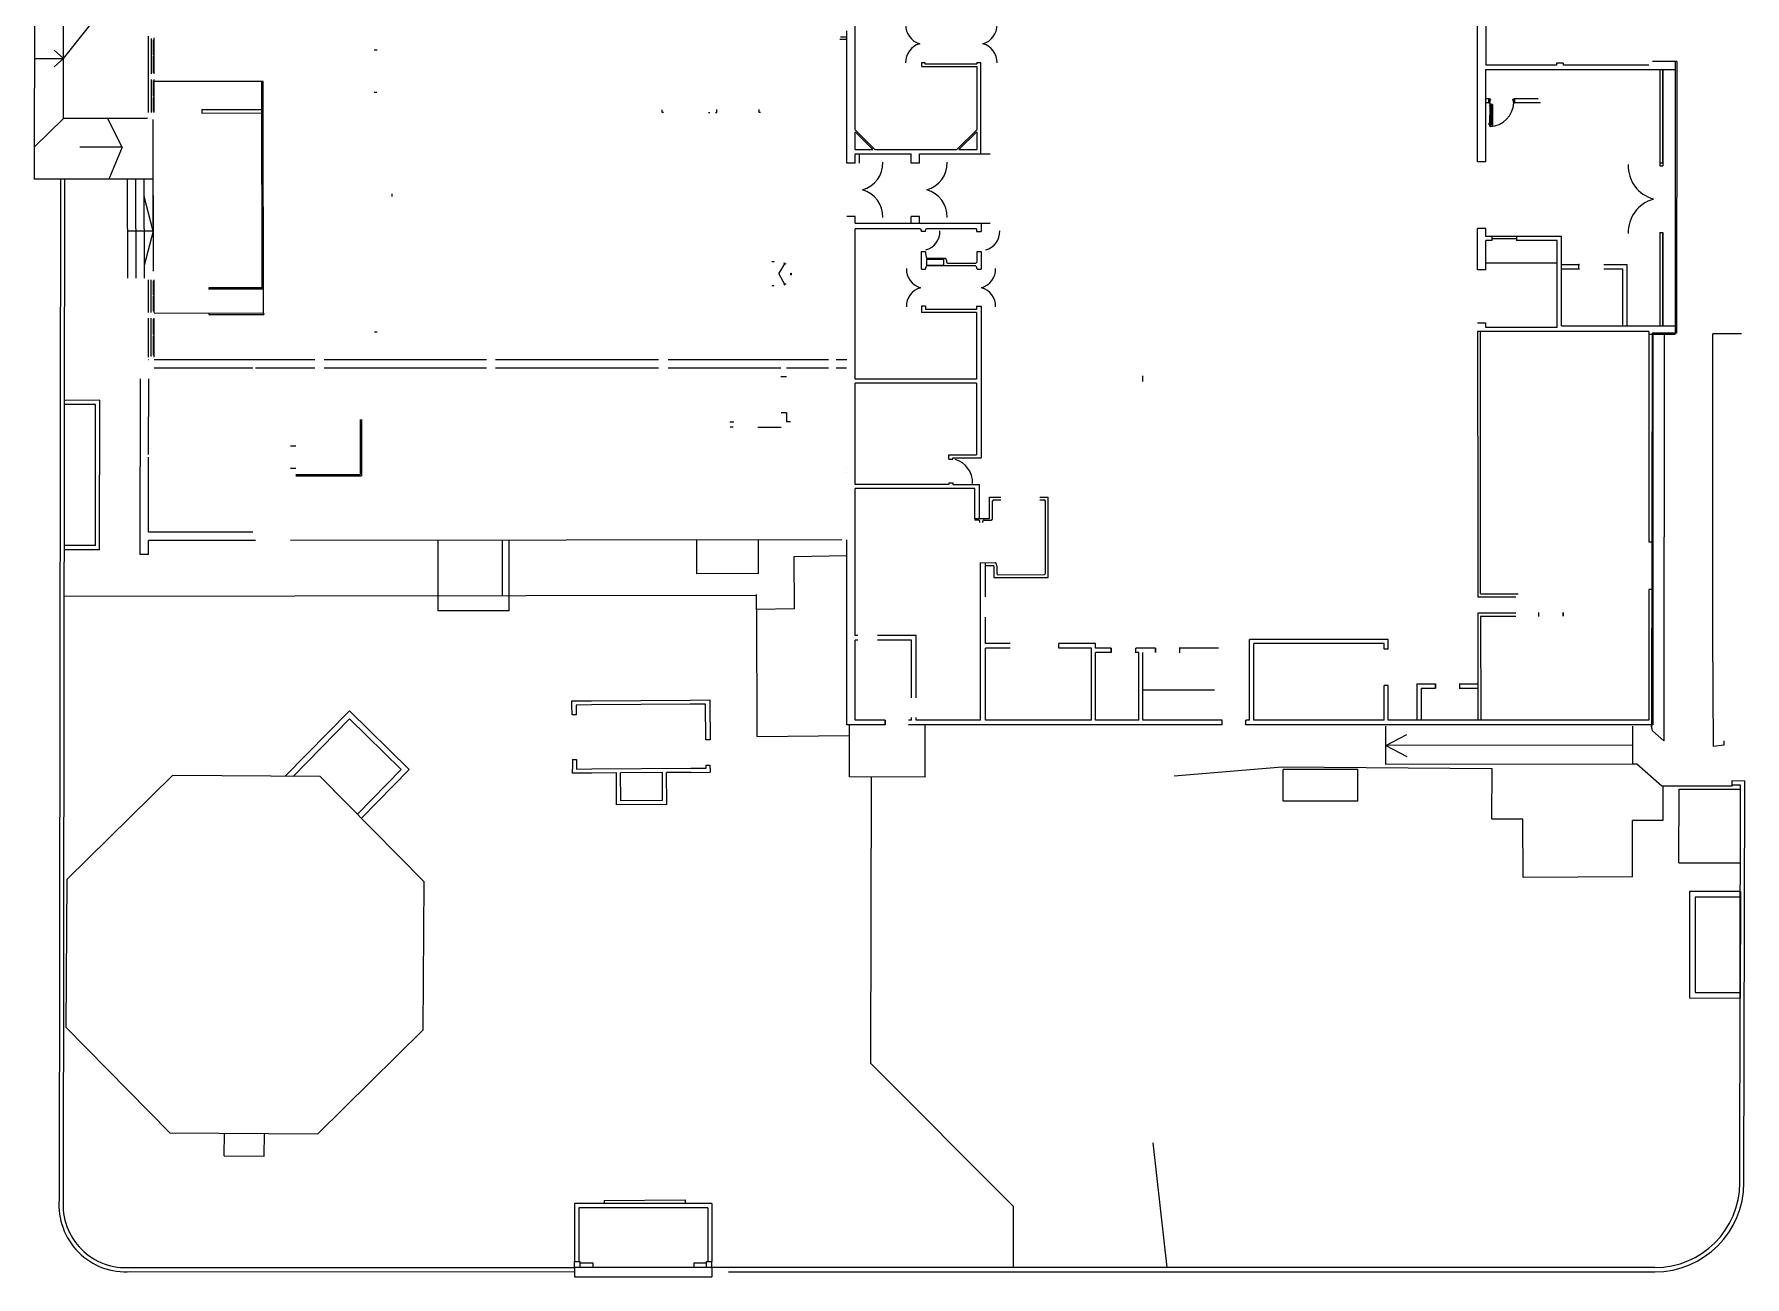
# Model space of a CAD drawing. Header units: metres. Extents: x 26063 to 242632, y 10780 to 213770.
# Drawn here: x 110755 to 172204, y 117337 to 161960 of the extents above; entities that cross this region are included whole.
import ezdxf

# ---------------------------------------------------------------- set-up
doc = ezdxf.new("R2010")
doc.units = ezdxf.units.M

msp = doc.modelspace()

# ---------------------------------------------------------------- linework, layer by layer
at = {"layer": 'Cordón'}
for p, q in [((171454, 136429), (171081, 136376)), ((171448, 136579), (171454, 136429)), ((163113, 133786), (163126, 135584)), ((169265, 134954), (169264, 133726)), ((169833, 132207), (169847, 134849)), ((169847, 134849), (172053, 134845)), ((163113, 133786), (164235, 133787)), ((164238, 131671), (164235, 133787)), ((168167, 131694), (168169, 133727)), ((169264, 133726), (168169, 133727)), ((169833, 132207), (172047, 132203)), ((168167, 131694), (164238, 131671))]:
    msp.add_line(p, q, dxfattribs=at)
at = {"layer": 'Muro'}
for p, q in [((162604, 157379), (162604, 170689)), ((162904, 170689), (162904, 160849)), ((140244, 158530), (140244, 163679)), ((114852, 161886), (114854, 159146)), ((114852, 161886), (114854, 159146)), ((115052, 161828), (115053, 160538)), ((139695, 161786), (139941, 161786)), ((139720, 161861), (139941, 161861)), ((139941, 157328), (139941, 162085)), ((122970, 161401), (123070, 161401)), ((122970, 161401), (123070, 161401)), ((142644, 160799), (142644, 160949)), ((142644, 160949), (142744, 160949)), ((142644, 160799), (144614, 160799)), ((142744, 160949), (142744, 160899)), ((142744, 160899), (144614, 160899)), ((144614, 160949), (144764, 160949)), ((144614, 160949), (144764, 160949)), ((144614, 160949), (144614, 160899)), ((144614, 160799), (144614, 158530)), ((144764, 157669), (144764, 160949)), ((165444, 160849), (162904, 160849)), ((162904, 160689), (169704, 160689)), ((162904, 157379), (162904, 160689)), ((165674, 160919), (165444, 160919)), ((165444, 160919), (165444, 160849)), ((165674, 160919), (165674, 160849)), ((168754, 160849), (165674, 160849)), ((169760, 160982), (168885, 160983)), ((168901, 160989), (169701, 160989)), ((168904, 160989), (169704, 160989)), ((169151, 160689), (169151, 157339)), ((169154, 160689), (169154, 157238)), ((169251, 160689), (169251, 157339)), ((169254, 160689), (169254, 157238)), ((169701, 160989), (169701, 160689)), ((169704, 160989), (169704, 151189)), ((169704, 160989), (169704, 160689)), ((169760, 160982), (169749, 151226)), ((115053, 160338), (115054, 159146)), ((115053, 160338), (115054, 159146)), ((118981, 160262), (115053, 160258)), ((118940, 152857), (118933, 160262)), ((118982, 158679), (118981, 160262)), ((122968, 159881), (123068, 159881)), ((116774, 159260), (118934, 159262)), ((116774, 159260), (116774, 159130)), ((118988, 151937), (118981, 159601)), ((133312, 159150), (133312, 159250)), ((135273, 159152), (135273, 159252)), ((136793, 159154), (136793, 159254)), ((136843, 159154), (136793, 159154)), ((163037, 159640), (162904, 159640)), ((163033, 159490), (162904, 159490)), ((164780, 159643), (163905, 159642)), ((164862, 159493), (163906, 159492)), ((116774, 159130), (118934, 159132)), ((133362, 159150), (133312, 159150)), ((134973, 159152), (135023, 159152)), ((135223, 159152), (135273, 159152)), ((144764, 157669), (144764, 158649)), ((140955, 157819), (140244, 158530)), ((140244, 157819), (140244, 158460)), ((140884, 157819), (140244, 158460)), ((140244, 157819), (140244, 158460)), ((140244, 157819), (140244, 158460)), ((143903, 157819), (144614, 158530)), ((143974, 157819), (144614, 158460)), ((144614, 158460), (144614, 157819)), ((140244, 157328), (139943, 157328)), ((140244, 157819), (140884, 157819)), ((140244, 157669), (142259, 157669)), ((140244, 157669), (142259, 157669)), ((140244, 157328), (140244, 157669)), ((140397, 157430), (140397, 157670)), ((140397, 157329), (140397, 157670)), ((140955, 157819), (143903, 157819)), ((142259, 157328), (142259, 157669)), ((142559, 157328), (142259, 157328)), ((142559, 157328), (142559, 157669)), ((142559, 157669), (145094, 157669)), ((142559, 157669), (144764, 157669)), ((143974, 157819), (144614, 157819)), ((162904, 157379), (162604, 157379)), ((169151, 157339), (169251, 157339)), ((169154, 157238), (169254, 157238)), ((123615, 156132), (123615, 156232)), ((140244, 155409), (139943, 155409)), ((140244, 155169), (140244, 155409)), ((140244, 155169), (140244, 155409)), ((140244, 155169), (142259, 155169)), ((140244, 149575), (140244, 154975)), ((142574, 154975), (140244, 154975)), ((140300, 155169), (144774, 155169)), ((142559, 155409), (142259, 155409)), ((142259, 155169), (142259, 155409)), ((142559, 155169), (142559, 155409)), ((142559, 155169), (145094, 155169)), ((142624, 154875), (142624, 154925)), ((142774, 154875), (142624, 154875)), ((142774, 154875), (142774, 154925)), ((144604, 154975), (142824, 154975)), ((144604, 154975), (144604, 154875)), ((144604, 154875), (144774, 154875)), ((144774, 155169), (145094, 155169)), ((144774, 155169), (144774, 154875)), ((162904, 154980), (162604, 154980)), ((162604, 153498), (162604, 154980)), ((162904, 154699), (162904, 154980)), ((165614, 154699), (162904, 154699)), ((163117, 154549), (162904, 154549)), ((162904, 153498), (162904, 154549)), ((163117, 154699), (163117, 154549)), ((163117, 154624), (164002, 154624)), ((164002, 154699), (164002, 154549)), ((165464, 154549), (164002, 154549)), ((165464, 151429), (165464, 154549)), ((165614, 151489), (165614, 154699)), ((169151, 154839), (169151, 151489)), ((169151, 154839), (169251, 154839)), ((169154, 154839), (169154, 151489)), ((169154, 154839), (169254, 154839)), ((169251, 154839), (169251, 151489)), ((169254, 154839), (169254, 151489)), ((142624, 154162), (142774, 154162)), ((142624, 153522), (142624, 154162)), ((142774, 154147), (142774, 154162)), ((142821, 153659), (142821, 153879)), ((142821, 153879), (143421, 153879)), ((143421, 153659), (142821, 153659)), ((143477, 153900), (142824, 153900)), ((144574, 153641), (142824, 153641)), ((143421, 153879), (143421, 153659)), ((143527, 153850), (143527, 153791)), ((143577, 153741), (144574, 153741)), ((144624, 154162), (144774, 154162)), ((144624, 153791), (144624, 154162)), ((144774, 154162), (144774, 153522)), ((162904, 153755), (165464, 153755)), ((165614, 153687), (166265, 153688)), ((166265, 153688), (166240, 153687)), ((166240, 153677), (166240, 153687)), ((166241, 153537), (166240, 153687)), ((166240, 153677), (166242, 153677)), ((167135, 153688), (167964, 153689)), ((167160, 153688), (167210, 153688)), ((167964, 153689), (167966, 151489)), ((114861, 151968), (114860, 153145)), ((114861, 151968), (114860, 153145)), ((115061, 151968), (115060, 153145)), ((115061, 151968), (115060, 153145)), ((142624, 153522), (142774, 153522)), ((142774, 153522), (142774, 153524)), ((144624, 153522), (144624, 153524)), ((144624, 153522), (144774, 153522)), ((162904, 153498), (162604, 153498)), ((165614, 153537), (166266, 153538)), ((166241, 153547), (166242, 153547)), ((166241, 153547), (166241, 153537)), ((166241, 153537), (166266, 153538)), ((167136, 153538), (167814, 153539)), ((167814, 153539), (167816, 151489)), ((118940, 152857), (117047, 152855)), ((118988, 152807), (117047, 152805)), ((118988, 151937), (115061, 151933)), ((118988, 151937), (117048, 151935)), ((118989, 151887), (117048, 151885)), ((142774, 152189), (142624, 152189)), ((142624, 152189), (142624, 151971)), ((144604, 151971), (142624, 151971)), ((142774, 152189), (142774, 152071)), ((144604, 152071), (142774, 152071)), ((144604, 152189), (144774, 152189)), ((144604, 152189), (144604, 152071)), ((144604, 151971), (144604, 149575)), ((144774, 152189), (144774, 146752)), ((114863, 150363), (114861, 151768)), ((114863, 150363), (114861, 151768)), ((115063, 150363), (115061, 151768)), ((115063, 150363), (115061, 151768)), ((123079, 151261), (122979, 151261)), ((162904, 151579), (162604, 151579)), ((168754, 151279), (162604, 151279)), ((162604, 151279), (162611, 143783)), ((162713, 141879), (162704, 151279)), ((162904, 151429), (162904, 151579)), ((165464, 151429), (162904, 151429)), ((165614, 151489), (169704, 151489)), ((168751, 151189), (169701, 151189)), ((168754, 151279), (168754, 143735)), ((168754, 151189), (169704, 151189)), ((168874, 151227), (168858, 137107)), ((169749, 151226), (168874, 151227)), ((168901, 151189), (168901, 137155)), ((168904, 151189), (168904, 143735)), ((169701, 151489), (169701, 151189)), ((169704, 151489), (169704, 151189)), ((114853, 150279), (114863, 150279)), ((115063, 150279), (120840, 150279)), ((115063, 149979), (118606, 149979)), ((118704, 149979), (120840, 149979)), ((121012, 149980), (121021, 149980)), ((121170, 150279), (127001, 150279)), ((121170, 149979), (127001, 149980)), ((127331, 150279), (133180, 150279)), ((127331, 149980), (133180, 149980)), ((133530, 150279), (139283, 150279)), ((133530, 149980), (137580, 149980)), ((137774, 149980), (139283, 149979)), ((139563, 150279), (139941, 150279)), ((139563, 149979), (139935, 149979)), ((114559, 143278), (114571, 149588)), ((114866, 146862), (114871, 149588)), ((137775, 149660), (137581, 149659)), ((144604, 149575), (140244, 149575)), ((140244, 145794), (140244, 149425)), ((144604, 149425), (140244, 149425)), ((144604, 149425), (144604, 146852)), ((150577, 149493), (150577, 149693)), ((122467, 148124), (122467, 146150)), ((122517, 148124), (122517, 146100)), ((137775, 148362), (137582, 148362)), ((137775, 148362), (137775, 148042)), ((135749, 148040), (135886, 148040)), ((135861, 147847), (135750, 147847)), ((136751, 147847), (137582, 147848)), ((137919, 148042), (137775, 148042)), ((119961, 147172), (120153, 147172)), ((114861, 144078), (114866, 146766)), ((119962, 146372), (120154, 146372)), ((139944, 146378), (139946, 146378)), ((143606, 146702), (143606, 146852)), ((143606, 146852), (144604, 146852)), ((143606, 146702), (143756, 146702)), ((143756, 146752), (144774, 146752)), ((143756, 146702), (143756, 146752)), ((120154, 146150), (122467, 146150)), ((120154, 146100), (122517, 146100)), ((139944, 146228), (139946, 146228)), ((143606, 145794), (140244, 145794)), ((140244, 140365), (140244, 145644)), ((144544, 145644), (140244, 145644)), ((143606, 145855), (143756, 145855)), ((143606, 145855), (143606, 145794)), ((143756, 145855), (143756, 145794)), ((143756, 145794), (144714, 145794)), ((144547, 144565), (144544, 145644)), ((144714, 145286), (144714, 145794)), ((144714, 144565), (144714, 145286)), ((145076, 145111), (145076, 145335)), ((145076, 145335), (145477, 145335)), ((145077, 144566), (145076, 145111)), ((145177, 144561), (145176, 145185)), ((145226, 145235), (145477, 145235)), ((146882, 145336), (147178, 145337)), ((146882, 145236), (147028, 145237)), ((147079, 143778), (147078, 145187)), ((147180, 142452), (147178, 145337)), ((144547, 144565), (145077, 144566)), ((144547, 144565), (144547, 144510)), ((144677, 144510), (144547, 144510)), ((144727, 144421), (144727, 144460)), ((144827, 144421), (144827, 144460)), ((144877, 144511), (145127, 144511)), ((118612, 144082), (114860, 144078)), ((139766, 143800), (119964, 143783)), ((134561, 142587), (134560, 143795)), ((136771, 142588), (136770, 143797)), ((139941, 137155), (139941, 143800)), ((139944, 137155), (139944, 143800)), ((147080, 142868), (147079, 143843)), ((114859, 143278), (114559, 143278)), ((114859, 143278), (114860, 143778)), ((118710, 143782), (114860, 143778)), ((125272, 141255), (125270, 143787)), ((127818, 141257), (127816, 143789)), ((162611, 143783), (162613, 141754)), ((168754, 143735), (168904, 143735)), ((168904, 143735), (168904, 142015)), ((136771, 142588), (134561, 142587)), ((145278, 142971), (144728, 142970)), ((144754, 137325), (144754, 142969)), ((144924, 141752), (144924, 142970)), ((145229, 142866), (144924, 142866)), ((145229, 142866), (145229, 142450)), ((145329, 142866), (145328, 142921)), ((145329, 142866), (145329, 142600)), ((145329, 142866), (145329, 142766)), ((147080, 142602), (147080, 142868)), ((145229, 142450), (147180, 142452)), ((145379, 142550), (147030, 142552)), ((168754, 142015), (168754, 137325)), ((168904, 142015), (168754, 142015)), ((168904, 142015), (168904, 137155)), ((162613, 141754), (162713, 141754)), ((162713, 141754), (163978, 141755)), ((164063, 141855), (162738, 141854)), ((127818, 141257), (125272, 141255)), ((144924, 140085), (144924, 141022)), ((163979, 141165), (162614, 141164)), ((162614, 141164), (162617, 137325)), ((162714, 141039), (162717, 137325)), ((162739, 141064), (163979, 141065)), ((164800, 141056), (164800, 141196)), ((164800, 141044), (164800, 141194)), ((165683, 141064), (165683, 141196)), ((165683, 141196), (165683, 141064)), ((140344, 140365), (140244, 140365)), ((140344, 140195), (140244, 140195)), ((140244, 137325), (140244, 140195)), ((142434, 140365), (141044, 140365)), ((142264, 140195), (141044, 140195)), ((142264, 138125), (142264, 140195)), ((142434, 138125), (142434, 140365)), ((159394, 140225), (154414, 140225)), ((154414, 137325), (154414, 140225)), ((159394, 139875), (159394, 140225)), ((145813, 140085), (144924, 140085)), ((145813, 139915), (144924, 139915)), ((144924, 137325), (144924, 139915)), ((147559, 139915), (147559, 140085)), ((148884, 140085), (147559, 140085)), ((148734, 139915), (147559, 139915)), ((148734, 137325), (148734, 139915)), ((148884, 139915), (148884, 140085)), ((149444, 139915), (148884, 139915)), ((149444, 139755), (148884, 139755)), ((148884, 137325), (148884, 139755)), ((149444, 139755), (149444, 139915)), ((149444, 139915), (149444, 139755)), ((150327, 139755), (150327, 139915)), ((151030, 139915), (150327, 139915)), ((150327, 139743), (150327, 139913)), ((150434, 139755), (150327, 139755)), ((150434, 137325), (150434, 139755)), ((150584, 137325), (150584, 139755)), ((151030, 139755), (151030, 139915)), ((151030, 139915), (151030, 139755)), ((153298, 139915), (151886, 139915)), ((151913, 139755), (151913, 139915)), ((151913, 139743), (151913, 139913)), ((159244, 140075), (154564, 140075)), ((154564, 137325), (154564, 140075)), ((159244, 139875), (159244, 140075)), ((159394, 139875), (159244, 139875)), ((159394, 138575), (159244, 138575)), ((159244, 137325), (159244, 138575)), ((159394, 137325), (159394, 138575)), ((160423, 138625), (161090, 138625)), ((160423, 138625), (160423, 137325)), ((160573, 138475), (161090, 138475)), ((160573, 138475), (160573, 137325)), ((161090, 138475), (161090, 138635)), ((161090, 138635), (161090, 138475)), ((161942, 138625), (162616, 138625)), ((161943, 138475), (162616, 138475)), ((161972, 138495), (161972, 138635)), ((161972, 138483), (161972, 138633)), ((119775, 135309), (122076, 137659)), ((124225, 135554), (122076, 137659)), ((130071, 138018), (130771, 138023)), ((130073, 137868), (130071, 138018)), ((130075, 137518), (130073, 137868)), ((130773, 137873), (130223, 137869)), ((130223, 137869), (130225, 137519)), ((130771, 138023), (134321, 138050)), ((134322, 137900), (130773, 137873)), ((134321, 138050), (135021, 138055)), ((134872, 137904), (134322, 137900)), ((134882, 136623), (134872, 137904)), ((135021, 138055), (135022, 137905)), ((135022, 137905), (135032, 136624)), ((120053, 135307), (122079, 137376)), ((123942, 135551), (122079, 137376)), ((130225, 137519), (130075, 137518)), ((141322, 137155), (139941, 137155)), ((141326, 137155), (139944, 137155)), ((141326, 137325), (140244, 137325)), ((141326, 137325), (140244, 137325)), ((141326, 137325), (141326, 137155)), ((141326, 137155), (141326, 137325)), ((153428, 137155), (142161, 137155)), ((142264, 137325), (142164, 137325)), ((153432, 137155), (142164, 137155)), ((142264, 137325), (142264, 137425)), ((142434, 137325), (142434, 137425)), ((144754, 137325), (142434, 137325)), ((148734, 137325), (144924, 137325)), ((148734, 137325), (146914, 137325)), ((150434, 137325), (148884, 137325)), ((153432, 137325), (150584, 137325)), ((153432, 137155), (153432, 137325)), ((168901, 137155), (154281, 137155)), ((154284, 137155), (154284, 137325)), ((154414, 137325), (154284, 137325)), ((168904, 137155), (154284, 137155)), ((159244, 137325), (154564, 137325)), ((168754, 137325), (159394, 137325)), ((135032, 136624), (134882, 136623)), ((130087, 135918), (130237, 135919)), ((130087, 135918), (130090, 135568)), ((130237, 135919), (130240, 135569)), ((115718, 135339), (111932, 131609)), ((121032, 135300), (115718, 135339)), ((124763, 131515), (121032, 135300)), ((122368, 133945), (123942, 135551)), ((122509, 133802), (124225, 135554)), ((130091, 135418), (130090, 135568)), ((130791, 135423), (130091, 135418)), ((130240, 135569), (130790, 135573)), ((130240, 135569), (130240, 135569)), ((130790, 135573), (134340, 135600)), ((131669, 135430), (130791, 135423)), ((131678, 134280), (131669, 135430)), ((133319, 135442), (131819, 135431)), ((131827, 134431), (131819, 135431)), ((133327, 134442), (133319, 135442)), ((134341, 135450), (133469, 135443)), ((133478, 134293), (133469, 135443)), ((134340, 135600), (134890, 135604)), ((134341, 135450), (135041, 135455)), ((134889, 135704), (135039, 135705)), ((134890, 135604), (134889, 135704)), ((135040, 135605), (135039, 135705)), ((135040, 135605), (135041, 135455)), ((155625, 134420), (155626, 135558)), ((158308, 135555), (155626, 135558)), ((158307, 134418), (158308, 135555)), ((133478, 134293), (131678, 134280)), ((133327, 134442), (131827, 134431)), ((158307, 134418), (155625, 134420)), ((111932, 131609), (111893, 126295)), ((124724, 126200), (124763, 131515)), ((170223, 131175), (170215, 127351)), ((172045, 131172), (170223, 131175)), ((170423, 130975), (170416, 127551)), ((172045, 130972), (170423, 130975)), ((172045, 131172), (172037, 127348)), ((170215, 127351), (172037, 127348)), ((170416, 127551), (172038, 127548)), ((111893, 126295), (115623, 122509)), ((120938, 122470), (124724, 126200)), ((115623, 122509), (120938, 122470)), ((117579, 121683), (117585, 122494)), ((119021, 121672), (119027, 122484)), ((117579, 121683), (119021, 121672)), ((130168, 119968), (130168, 117887)), ((135100, 119968), (130168, 119968)), ((131228, 120076), (134134, 120098)), ((131228, 120076), (131229, 119970)), ((134134, 120098), (134134, 119975)), ((135100, 119968), (135100, 117887)), ((130318, 119817), (130318, 117887)), ((134950, 119817), (130318, 119817)), ((134950, 119817), (134950, 117887)), ((130168, 117687), (130168, 117887)), ((130168, 117887), (130368, 117887)), ((130168, 117687), (130368, 117687)), ((130368, 117687), (130368, 117887)), ((130368, 117837), (130820, 117837)), ((130368, 117687), (130820, 117687)), ((130820, 117837), (130820, 117687)), ((134447, 117837), (134447, 117687)), ((134447, 117837), (134900, 117837)), ((134447, 117687), (134900, 117687)), ((134900, 117687), (134900, 117887)), ((134900, 117887), (135100, 117887)), ((134900, 117687), (135100, 117687)), ((135100, 117687), (135100, 117887))]:
    msp.add_line(p, q, dxfattribs=at)
for centre, radius, start, end in [((142574, 154925), 50, 360, 90), ((142824, 154925), 50, 90, 180), ((143323, 154130), 549, 178.18484, 204.70526), ((142920, 153531), 146, 131.02743, 182.7864), ((143477, 153850), 50, 360, 90), ((143577, 153791), 50, 180, 270), ((144574, 153791), 50, 270, 360), ((144478, 153531), 146, 357.2136, 48.97247), ((117047, 152830), 25, 90.05375, 270.05375), ((117048, 151910), 25, 90.05375, 270.05375), ((118989, 151912), 25, 270.05375, 90.05375), ((145226, 145185), 50, 90.05375, 180.05375), ((147028, 145187), 50, 0.05375, 90.05375), ((144677, 144460), 50, 0.05375, 90.05375), ((144877, 144461), 50, 90.05375, 180.05375), ((145127, 144561), 50, 270.05375, 0.05375), ((145278, 142921), 50, 0.05375, 90.05375), ((145379, 142600), 50, 180.05375, 270.05375), ((147030, 142602), 50, 270.05375, 0.05375), ((162739, 141039), 25, 90.05375, 180.05375)]:
    msp.add_arc(centre, radius, start, end, dxfattribs=at)
at = {"layer": 'Muro', "extrusion": (0, 0, -1)}
for start, end in [(359.87872, 359.94625), (269.94625, 359.87872)]:
    msp.add_arc((-162738, 141879), 25, start, end, dxfattribs=at)
at = {"layer": 'Vereda'}
for p, q in [((111803, 158930), (111816, 165543)), ((110766, 164265), (110755, 156750)), ((111807, 161087), (114054, 163907)), ((114952, 161803), (114953, 160538)), ((114952, 161803), (114953, 160538)), ((115027, 161763), (115027, 161206)), ((115027, 161763), (115027, 161206)), ((115032, 161763), (115032, 161206)), ((115032, 161763), (115032, 161206)), ((110763, 161089), (111807, 161087)), ((110763, 161089), (111807, 161087)), ((111807, 161087), (111466, 160794)), ((111807, 161087), (111467, 161382)), ((115027, 161166), (115028, 160578)), ((115027, 161166), (115028, 160578)), ((115032, 161166), (115033, 160578)), ((115032, 161166), (115033, 160578)), ((114953, 160338), (114954, 159146)), ((114953, 160338), (114954, 159146)), ((115028, 160298), (115029, 159733)), ((115028, 160298), (115029, 159733)), ((115033, 160298), (115034, 159733)), ((115033, 160298), (115034, 159733)), ((115029, 159693), (115029, 159186)), ((115029, 159693), (115029, 159186)), ((115034, 159693), (115034, 159186)), ((115034, 159693), (115034, 159186)), ((163011, 159491), (163010, 159641)), ((163010, 159641), (163035, 159641)), ((163010, 159631), (163010, 159641)), ((163010, 159641), (163011, 159491)), ((163010, 159631), (163012, 159631)), ((163011, 159501), (163011, 159491)), ((163011, 159501), (163012, 159501)), ((163011, 159501), (163011, 159491)), ((163011, 159501), (163012, 159501)), ((163036, 159491), (163011, 159491)), ((163036, 159491), (163011, 159491)), ((163012, 159639), (163034, 159639)), ((163012, 159631), (163012, 159639)), ((163012, 159501), (163012, 159492)), ((163012, 159501), (163012, 159492)), ((163034, 159492), (163012, 159492)), ((163034, 159492), (163012, 159492)), ((163013, 159638), (163013, 159499)), ((163015, 159638), (163013, 159638)), ((163013, 159499), (163015, 159499)), ((163013, 159499), (163015, 159499)), ((163015, 159499), (163015, 159638)), ((163031, 159486), (163031, 159491)), ((163031, 159486), (163031, 159491)), ((163031, 159474), (163044, 159466)), ((163031, 159474), (163044, 159466)), ((163033, 159486), (163033, 159491)), ((163033, 159486), (163033, 159491)), ((163069, 159616), (163034, 159639)), ((163034, 159509), (163034, 159492)), ((163049, 159509), (163034, 159509)), ((163070, 159616), (163035, 159641)), ((163035, 159474), (163044, 159468)), ((163035, 159474), (163044, 159468)), ((163036, 159508), (163036, 159491)), ((163051, 159508), (163036, 159508)), ((163044, 159476), (163044, 159057)), ((163044, 159476), (163059, 159476)), ((163045, 159475), (163046, 159057)), ((163045, 159475), (163058, 159475)), ((163048, 159410), (163045, 159410)), ((163048, 159410), (163048, 159384)), ((163048, 159410), (163090, 159386)), ((163048, 159384), (163049, 159384)), ((163049, 159596), (163049, 159612)), ((163049, 159612), (163067, 159612)), ((163049, 159509), (163049, 159596)), ((163049, 159408), (163049, 159384)), ((163049, 159408), (163090, 159384)), ((163050, 159596), (163050, 159611)), ((163050, 159611), (163065, 159611)), ((163065, 159611), (163050, 159611)), ((163051, 159508), (163050, 159596)), ((163050, 159596), (163065, 159596)), ((163050, 159376), (163050, 159406)), ((163052, 159406), (163050, 159406)), ((163052, 159376), (163052, 159406)), ((163052, 159406), (163052, 159406)), ((163058, 159475), (163058, 159460)), ((163058, 159460), (163093, 159460)), ((163059, 159476), (163059, 159461)), ((163059, 159461), (163094, 159461)), ((163065, 159611), (163065, 159598)), ((163065, 159596), (163065, 159611)), ((163067, 159612), (163067, 159598)), ((163069, 159598), (163069, 159616)), ((163070, 159598), (163070, 159616)), ((163087, 159419), (163092, 159429)), ((163087, 159419), (163087, 159389)), ((163087, 159392), (163088, 159392)), ((163087, 159392), (163087, 159390)), ((163088, 159419), (163093, 159429)), ((163088, 159419), (163088, 159389)), ((163090, 159386), (163090, 159407)), ((163090, 159407), (163091, 159407)), ((163090, 159384), (163091, 159384)), ((163091, 159384), (163091, 159407)), ((163091, 159384), (163093, 159384)), ((163092, 159459), (163092, 159429)), ((163092, 159459), (163093, 159459)), ((163093, 159460), (163093, 159057)), ((163093, 159459), (163093, 159429)), ((163094, 159461), (163094, 159057)), ((163094, 159424), (163109, 159424)), ((163094, 159420), (163109, 159420)), ((163141, 159433), (163109, 159433)), ((163109, 159433), (163109, 159278)), ((163110, 158719), (163109, 159278)), ((163141, 159433), (163142, 158682)), ((163870, 159617), (163905, 159642)), ((163870, 159599), (163870, 159617)), ((163872, 159616), (163907, 159640)), ((163872, 159599), (163872, 159616)), ((163892, 159613), (163874, 159613)), ((163874, 159613), (163874, 159599)), ((163890, 159612), (163875, 159612)), ((163875, 159612), (163875, 159599)), ((163875, 159596), (163875, 159611)), ((163875, 159611), (163890, 159611)), ((163890, 159596), (163875, 159596)), ((163890, 159597), (163890, 159612)), ((163891, 159509), (163890, 159597)), ((163891, 159509), (163906, 159509)), ((163892, 159597), (163892, 159613)), ((163892, 159510), (163892, 159597)), ((163892, 159510), (163907, 159510)), ((163930, 159642), (163905, 159642)), ((163906, 159509), (163906, 159492)), ((163906, 159492), (163931, 159492)), ((163929, 159640), (163907, 159640)), ((163907, 159510), (163907, 159493)), ((163907, 159493), (163929, 159493)), ((163926, 159500), (163926, 159639)), ((163926, 159639), (163928, 159639)), ((163928, 159500), (163926, 159500)), ((163928, 159639), (163928, 159500)), ((163929, 159632), (163929, 159640)), ((163930, 159632), (163929, 159632)), ((163931, 159502), (163929, 159502)), ((163929, 159502), (163929, 159493)), ((163930, 159632), (163930, 159642)), ((163930, 159642), (163931, 159492)), ((163931, 159502), (163931, 159492)), ((110760, 157913), (111803, 158930)), ((114829, 158933), (111803, 158930)), ((114829, 158933), (111803, 158930)), ((113914, 157909), (113403, 158919)), ((115029, 159146), (115029, 159146)), ((115029, 159146), (115029, 159146)), ((115035, 153453), (115030, 158896)), ((115034, 159146), (115034, 159146)), ((115034, 159146), (115034, 159146)), ((163015, 158777), (163019, 158777)), ((163015, 158704), (163015, 158777)), ((163019, 158777), (163019, 158719)), ((163045, 158641), (163044, 159057)), ((163046, 158643), (163046, 159057)), ((163047, 158778), (163046, 158778)), ((163046, 158778), (163046, 158748)), ((163046, 158778), (163046, 158778)), ((163051, 158738), (163046, 158748)), ((163047, 158778), (163047, 158748)), ((163052, 158738), (163047, 158748)), ((163051, 158738), (163051, 158708)), ((163052, 158738), (163052, 158708)), ((163094, 158658), (163093, 159057)), ((163095, 158656), (163094, 159057)), ((163121, 158777), (163121, 158719)), ((163125, 158777), (163121, 158777)), ((163125, 158704), (163125, 158777)), ((113914, 157909), (112388, 157908)), ((113914, 157909), (113440, 156753)), ((115032, 156754), (110755, 156750)), ((111696, 156751), (111650, 120110)), ((111846, 156751), (111800, 120104)), ((114098, 156753), (114102, 153202)), ((114098, 156753), (114102, 153202)), ((114398, 156753), (114402, 153203)), ((114398, 156753), (114402, 153203)), ((114698, 156754), (114702, 153203)), ((114698, 156754), (114702, 153203)), ((115035, 153453), (115032, 156754)), ((115033, 154891), (114699, 156132)), ((115033, 154891), (114100, 154890)), ((115033, 154891), (114701, 153648)), ((137270, 153785), (137270, 153793)), ((137333, 153784), (137270, 153785)), ((137333, 153784), (137333, 153792)), ((137505, 153352), (137731, 153737)), ((137695, 153739), (137699, 153746)), ((137750, 153706), (137695, 153739)), ((137699, 153746), (137754, 153713)), ((137750, 153706), (137754, 153713)), ((114961, 151968), (114960, 153145)), ((114961, 151968), (114960, 153145)), ((115035, 152606), (115035, 153105)), ((115035, 152606), (115035, 153105)), ((115040, 152606), (115040, 153105)), ((115040, 152606), (115040, 153105)), ((137505, 153352), (137725, 152964)), ((137934, 153317), (137935, 153381)), ((137934, 153317), (137942, 153317)), ((137935, 153381), (137943, 153381)), ((137943, 153381), (137942, 153317)), ((137942, 153317), (137942, 153317)), ((115036, 152008), (115035, 152566)), ((115036, 152008), (115035, 152566)), ((115041, 152008), (115040, 152566)), ((115041, 152008), (115040, 152566)), ((137263, 152924), (137263, 152916)), ((137327, 152923), (137263, 152924)), ((137327, 152915), (137327, 152923)), ((137745, 152995), (137689, 152963)), ((137693, 152956), (137749, 152988)), ((137745, 152995), (137749, 152988)), ((114962, 150388), (114961, 151768)), ((114962, 150388), (114961, 151768)), ((115037, 151171), (115036, 151728)), ((115037, 151171), (115036, 151728)), ((115042, 151171), (115041, 151728)), ((115042, 151171), (115041, 151728)), ((169310, 151227), (169297, 136582)), ((171061, 140430), (171053, 151196)), ((172091, 151196), (171053, 151196)), ((115037, 150428), (115037, 151131)), ((115037, 150428), (115037, 151131)), ((115042, 150428), (115042, 151131)), ((115042, 150428), (115042, 151131)), ((113111, 148813), (111836, 148810)), ((113101, 143447), (113111, 148813)), ((112961, 148663), (111836, 148660)), ((112951, 143596), (112961, 148663)), ((112951, 143596), (111829, 143593)), ((113101, 143447), (111829, 143443)), ((127574, 141783), (127572, 143789)), ((139941, 143226), (138047, 143194)), ((138047, 143194), (138053, 141325)), ((136703, 141808), (111827, 141769)), ((136704, 141303), (136703, 141836)), ((138053, 141325), (136704, 141303)), ((136704, 141303), (136719, 136739)), ((171081, 136376), (171061, 140430)), ((150585, 138415), (153149, 138418)), ((140043, 135286), (140045, 137135)), ((142760, 135284), (142761, 137132)), ((159304, 135731), (159305, 137116)), ((168179, 135743), (168180, 137108)), ((168893, 136944), (168852, 137155)), ((168890, 136944), (168858, 137107)), ((136719, 136739), (140044, 136779)), ((159303, 136414), (160063, 136814)), ((168178, 136425), (159303, 136414)), ((169297, 136582), (168890, 136944)), ((159303, 136414), (160064, 136016)), ((142760, 135284), (140043, 135286)), ((140816, 135286), (140802, 125004)), ((155581, 135636), (151704, 135320)), ((163126, 135584), (155581, 135636)), ((168179, 135743), (159304, 135731)), ((168329, 135750), (168179, 135743)), ((169223, 134954), (168329, 135750)), ((171734, 134952), (169223, 134954)), ((171735, 135145), (171734, 134952)), ((172204, 135135), (171735, 135145)), ((172053, 134988), (171735, 134995)), ((172024, 120706), (172053, 134988)), ((172174, 120706), (172204, 135135)), ((140802, 125004), (145922, 119870)), ((150938, 122151), (151444, 117667)), ((145922, 119870), (145922, 117667)), ((114225, 117671), (130168, 117669)), ((114231, 117521), (130168, 117519)), ((130168, 117687), (130168, 117337)), ((130820, 117687), (134447, 117687)), ((135100, 117687), (135100, 117337)), ((168973, 117665), (135100, 117665)), ((135700, 117519), (168973, 117515)), ((130168, 117337), (135100, 117337))]:
    msp.add_line(p, q, dxfattribs=at)
for centre, radius, start, end in [((142748, 162282), 689, 178.21077, 254.58022), ((144654, 162282), 689, 285.41977, 1.78923), ((142748, 160949), 689, 105.41977, 181.78923), ((144654, 160949), 689, 358.21077, 74.58022), ((163004, 159543), 903, 273.56154, 356.71958), ((163068, 159598), 2.5, 180.05375, 0.05375), ((163068, 159598), 1, 180.05375, 0.05375), ((163873, 159599), 2.5, 180.05375, 0.05375), ((163873, 159599), 1, 180.05375, 0.05375), ((140244, 157328), 992, 285.41977, 1.78923), ((142559, 157328), 992, 285.41977, 1.78923), ((169254, 157238), 1240, 178.21077, 254.58022), ((140244, 155409), 992, 358.21077, 74.58022), ((142559, 155409), 992, 358.21077, 74.58022), ((169254, 154839), 1240, 105.41977, 181.78923), ((142604, 154875), 689, 285.41977, 1.78923), ((144754, 154875), 689, 285.41977, 1.78923), ((142774, 153522), 689, 178.21077, 254.58022), ((144604, 153522), 689, 285.41977, 1.78923), ((142774, 152189), 689, 105.41977, 181.78923), ((144604, 152189), 689, 358.21077, 74.58022), ((143606, 145855), 861, 358.21077, 74.58022), ((168974, 120715), 3200, 269.99329, 359.88076), ((168974, 120715), 3050, 269.99329, 359.88076), ((114046, 119918), 2404, 175.40623, 274.40938), ((114046, 119918), 2254, 175.25813, 274.55403)]:
    msp.add_arc(centre, radius, start, end, dxfattribs=at)

doc.saveas('drawing.dxf')
